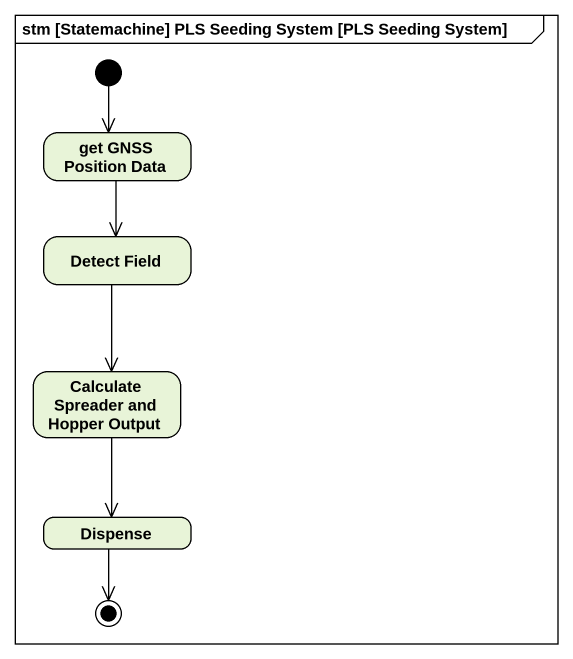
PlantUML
@startuml
mainframe stm [Statemachine] PLS Seeding System [PLS Seeding System]
hide empty description
state "get GNSS Position Data" as get_GNSS_Position_Data
state "Detect Field" as Detect_Field
state "Calculate Spreader and Hopper Output" as Calculate_Spreader_and
state Dispense
[*] --> get_GNSS_Position_Data
get_GNSS_Position_Data --> Detect_Field
Detect_Field --> Calculate_Spreader_and
Calculate_Spreader_and --> Dispense
Dispense --> [*]
@enduml
